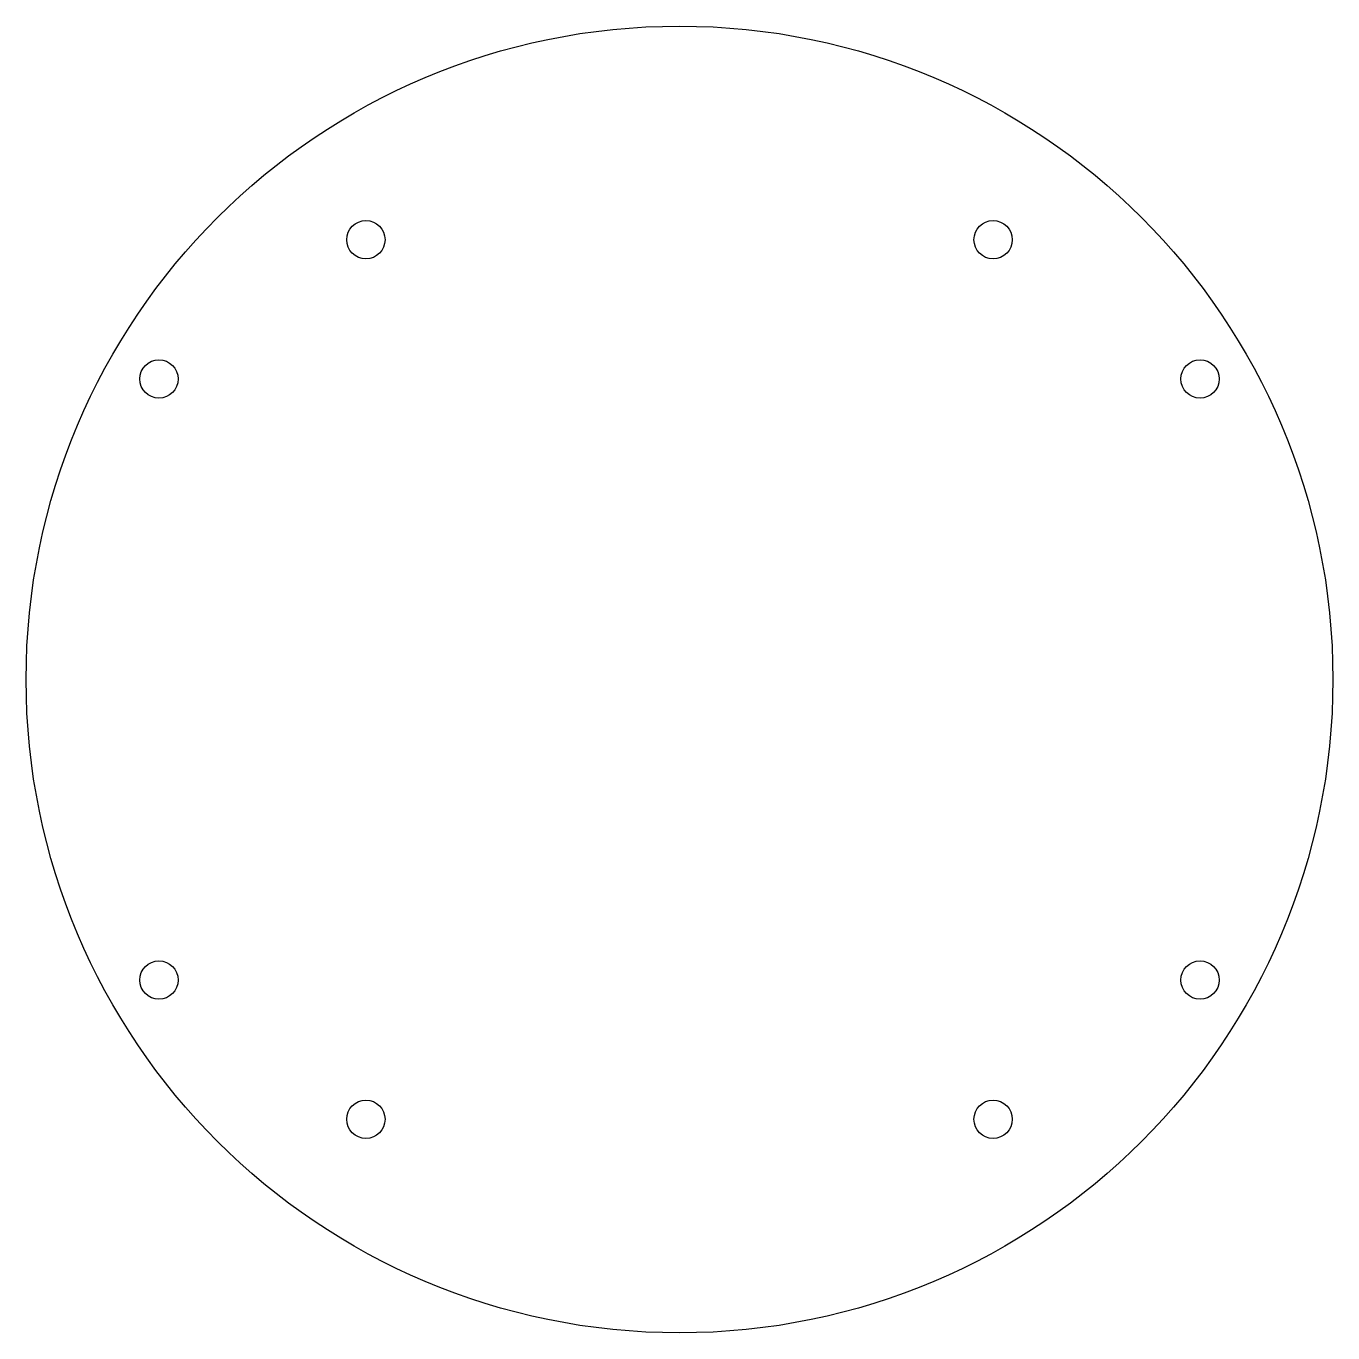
# Model space of a CAD drawing. Header units: millimetres. Extents: x -37.5 to 37.5, y -37.5 to 37.5.
import ezdxf

# ---------------------------------------------------------------- set-up
doc = ezdxf.new("R2010")
doc.units = ezdxf.units.MM
doc.layers.get('0').update_dxf_attribs({"linetype": 'CONTINUOUS'})

msp = doc.modelspace()

# ---------------------------------------------------------------- linework, layer by layer
for centre, radius in [((0, 0), 37.5), ((-18, 25.239), 1.1), ((18, 25.239), 1.1), ((-29.878, 17.25), 1.1), ((29.878, 17.25), 1.1), ((-29.878, -17.25), 1.1), ((29.878, -17.25), 1.1), ((-18, -25.239), 1.1), ((18, -25.239), 1.1)]:
    msp.add_circle(centre, radius)

doc.saveas('drawing.dxf')
